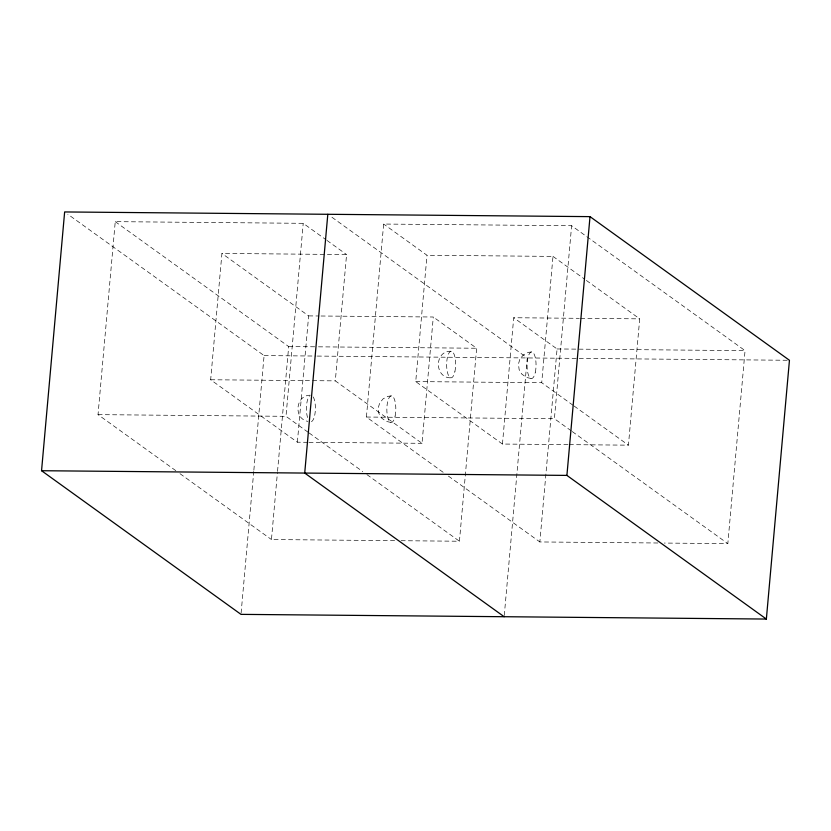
<?xml version="1.0" encoding="UTF-8"?>
<svg xmlns="http://www.w3.org/2000/svg" width="831" height="831" viewBox="0 0 831 831"><rect width="100%" height="100%" fill="white"/><g stroke="black" fill="none" stroke-linecap="round" stroke-linejoin="round"><path stroke-width="0.62" stroke-dasharray="4.16 3.12" d="M175.808 470.658L98.027 414.638L115.249 221.648L303.222 223.321L325.929 239.681M307.657 442.3L297.373 442.206L210.659 379.757L221.929 253.445L346.579 254.556L335.309 380.868L422.023 443.318L433.294 317.006L320.215 315.998M241.104 613.081L253.746 471.468M253.86 470.18L264.092 355.595L67.799 214.211M394.611 540.649L271.457 539.548L277.419 472.652M277.533 471.364L288.679 346.558L115.249 221.648M308.072 432.213L285.999 416.321L303.222 223.321M297.373 442.206L308.644 315.894L221.929 253.445M443.152 472.299L366.419 417.037L383.652 224.048L571.624 225.72L745.054 350.63L727.831 543.619L664.301 543.058M568.009 444.627L502.443 444.045L415.729 381.585L427.009 255.273L383.652 224.048M401.093 540.711L459.429 541.23L476.651 348.241L433.294 317.006M502.443 444.045L513.714 317.733L579.28 318.315M504.272 615.428L527.249 357.943L329.907 215.8M573.058 405.279L541.719 382.707L552.989 256.395L427.009 255.273M657.82 542.996L539.849 541.947L557.071 348.958L513.714 317.733M571.219 430.822L554.402 418.71L571.624 225.72M569.297 444.637L628.433 445.167L639.704 318.855L585.377 279.725M531.456 351.949L528.184 352.417L523.426 354.806L519.894 359.106L518.451 363.957L519.115 369.535L521.588 373.888L526.241 377.388L531.258 378.541M391.224 395.888L387.952 396.356L383.195 398.745L379.674 403.035L378.219 407.896L378.884 413.474L381.356 417.827L386.01 421.327L391.037 422.48M310.327 395.203C295.545 395.037 293.198 418.751 307.844 421.369M451.025 351.233C433.865 350.682 434.436 378.666 451.254 377.825M308.644 315.894L318.927 315.988M580.568 318.325L639.704 318.855M288.679 346.558L317.193 346.818M318.491 346.828L476.651 348.241M557.071 348.958L745.054 350.63M264.092 355.595L316.009 356.052M317.307 356.073L577.877 358.39M579.176 358.41L788.152 360.27M210.659 379.757L335.309 380.868M415.729 381.585L541.719 382.707M98.027 414.638L285.999 416.321M366.419 417.037L554.402 418.71M308.935 442.31L422.023 443.318M552.989 256.395L584.328 278.967M574.107 406.037L628.433 445.167M326.967 240.429L346.579 254.556M572.268 431.58L727.831 543.619M448.408 476.08L539.849 541.947M309.122 432.972L362.731 471.582M366.928 474.605L459.429 541.23M180.005 473.691L271.457 539.548M313.266 396.969A13.306 4.487 -89.5 0 1 315.198 412.062A13.306 4.487 -89.5 0 1 310.721 421.774M307.553 417.536A13.306 4.487 -89.5 0 1 309.475 395.951M454.931 371.384A13.306 4.487 -89.5 0 0 451.326 351.222A13.306 4.487 -89.5 0 0 447.161 370.979A13.306 4.487 -89.5 0 0 454.931 371.384M395.12 416.071A13.306 4.487 -89.5 0 0 391.536 395.878A13.306 4.487 -89.5 0 0 387.35 415.604A13.306 4.487 -89.5 0 0 395.12 416.071M535.351 372.132A13.306 4.487 -89.5 0 0 531.757 351.939A13.306 4.487 -89.5 0 0 527.581 371.665A13.306 4.487 -89.5 0 0 535.351 372.132"/><path stroke-width="1.25" d="M41.55 470.72L64.641 211.947L590.01 216.631L789.45 360.28L766.359 619.053L240.99 614.369L41.55 470.72L566.908 475.405L766.359 619.053M327.809 214.294L304.717 473.068L504.157 616.716M566.908 475.405L590.01 216.631"/></g></svg>
